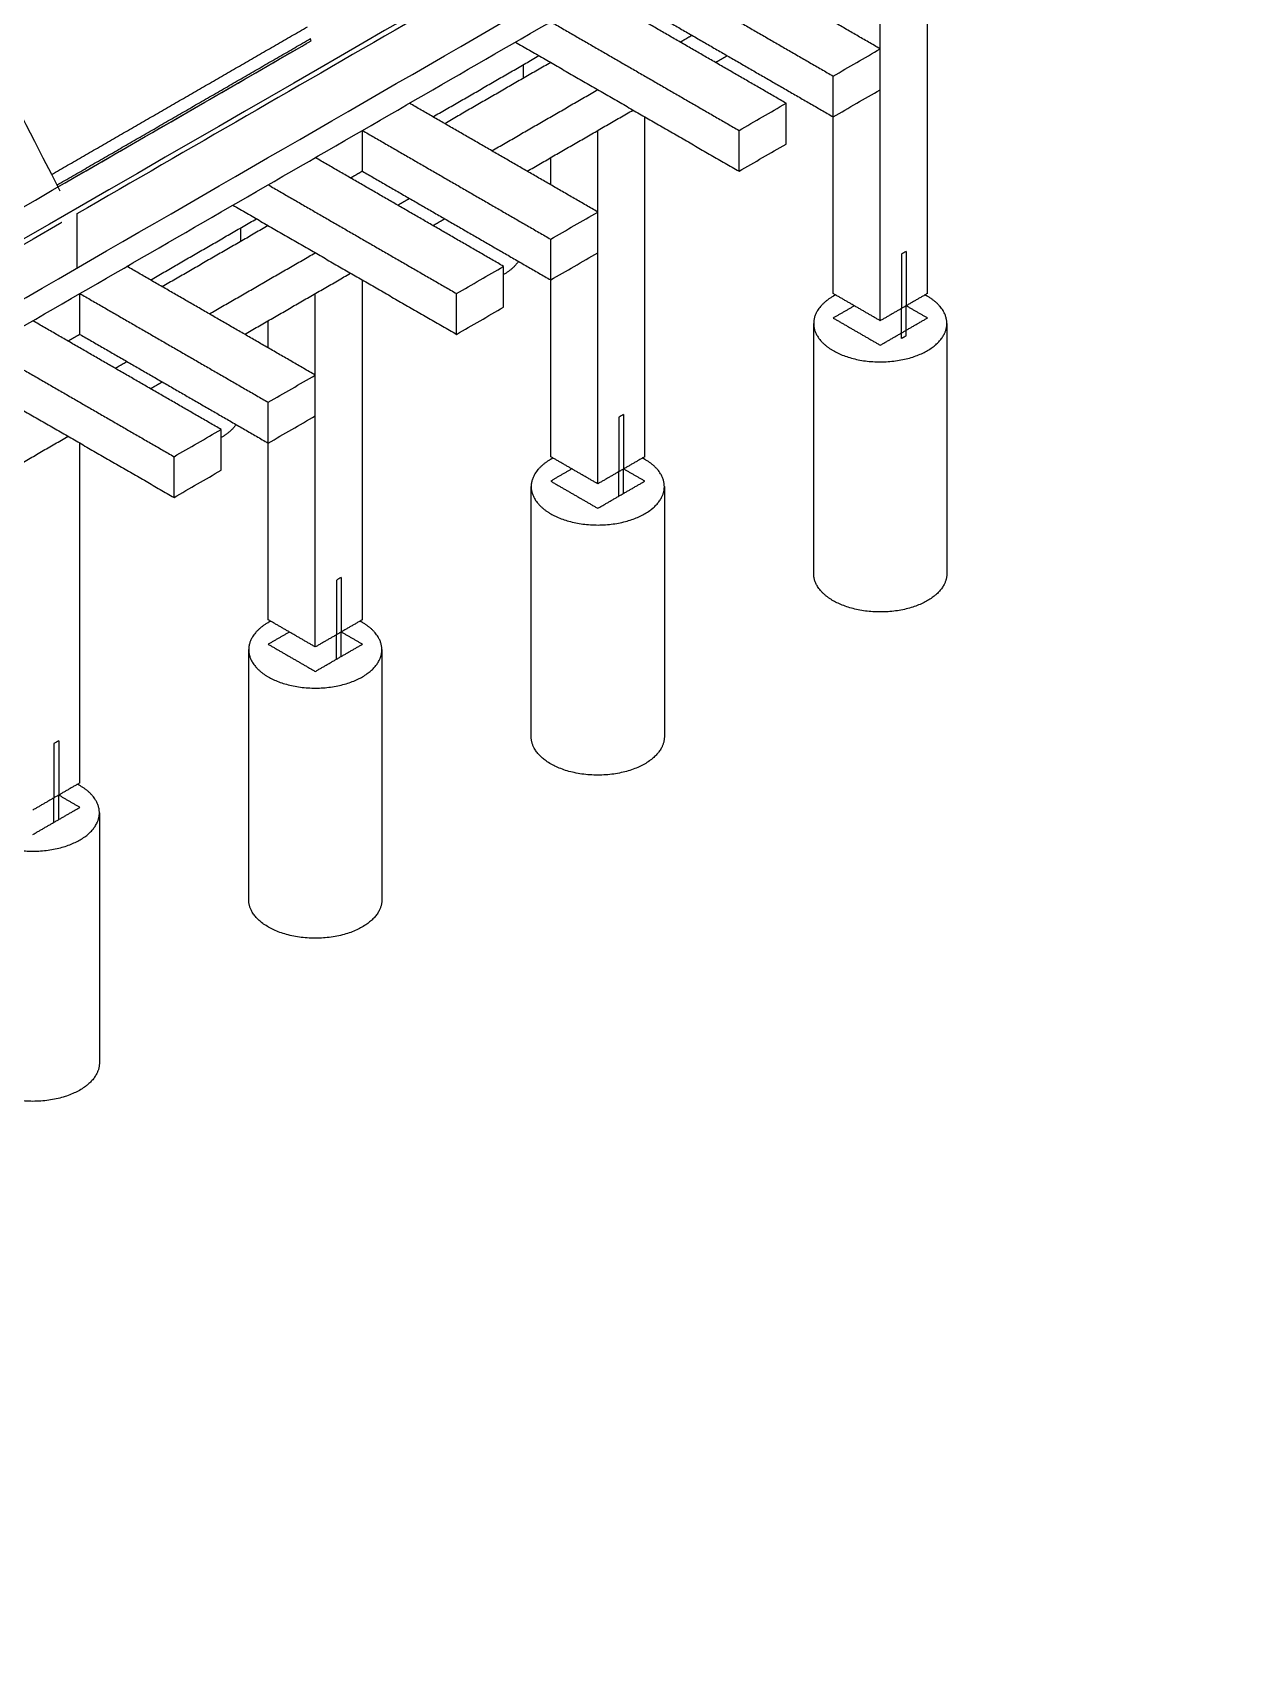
# Model space of a CAD drawing. Header units: centimetres. Extents: x 7653 to 15270, y 5751 to 14937.
# Drawn here: x 13893 to 14370, y 7207 to 7858 of the extents above; entities that cross this region are included whole.
import ezdxf

# ---------------------------------------------------------------- set-up
doc = ezdxf.new("R2010")
doc.units = ezdxf.units.CM
for name, color, linetype, true_color in [('Make2D$Visible$Curves$base', 7, 'Continuous', 0x000000), ('Make2D$Visible$Curves$estructura', 7, 'Continuous', 0x402a2a), ('Make2D$Visible$Curves$techo', 7, 'Continuous', 0x000000)]:
    doc.layers.add(name, color=color, linetype=linetype, true_color=true_color)

msp = doc.modelspace()

# ---------------------------------------------------------------- linework, layer by layer
at = {"layer": 'Make2D$Visible$Curves$base'}
for points, degree in [([(10977.84, 6071.47), (12612.9, 7015.47), (14247.96, 7959.47)], 2), ([(12454.07, 6912.98), (13351.01, 7430.83), (14247.96, 7948.68)], 2), ([(14229.27, 7851.58), (14191.9, 7873.16), (14154.53, 7894.74)], 2), ([(14135.84, 7883.95), (14173.21, 7862.37), (14210.59, 7840.79)], 2), ([(14229.27, 7851.58), (14229.27, 7862.37), (14229.27, 7873.16), (14229.27, 7883.95)], 3), ([(14247.96, 7754.49), (14247.96, 7799.44), (14247.96, 7844.39), (14247.96, 7889.34)], 3), ([(14191.9, 7830.01), (14154.53, 7851.58), (14117.16, 7873.16)], 2), ([(14135.84, 7867.77), (14173.21, 7846.19), (14210.59, 7824.61)], 2), ([(13900.38, 7801.71), (13951.17, 7831.04), (14001.97, 7860.37)], 2), ([(14098.47, 7862.37), (14135.84, 7840.79), (14173.21, 7819.22)], 2), ([(13902.5, 7797.54), (13952.83, 7826.6), (14003.15, 7855.65)], 2), ([(14084.46, 7854.28), (14128.84, 7828.66), (14173.21, 7803.03)], 2), ([(14149.86, 7854.28), (14152.19, 7855.63), (14154.53, 7856.98)], 2), ([(14210.59, 7840.79), (14216.82, 7844.39), (14223.04, 7847.99), (14229.27, 7851.58)], 3), ([(14229.27, 7835.4), (14229.27, 7843.49), (14229.27, 7851.58)], 2), ([(14051.76, 7824.61), (14072.78, 7836.75), (14093.8, 7848.89)], 2), ([(14098.47, 7846.19), (14077.45, 7834.05), (14056.43, 7821.92)], 2), ([(14087.52, 7845.26), (14087.52, 7843.47), (14087.52, 7841.67), (14087.52, 7839.87)], 3), ([(14163.87, 7846.19), (14166.21, 7847.54), (14168.55, 7848.89)], 2), ([(14210.59, 7824.61), (14210.59, 7832.7), (14210.59, 7840.79)], 2), ([(13964.08, 7832.08), (13964.07, 7832.08), (13964.06, 7832.08)], 2), ([(14075.12, 7811.13), (14096.14, 7823.27), (14117.16, 7835.4)], 2), ([(14210.59, 7824.61), (14216.82, 7828.21), (14223.04, 7831.8), (14229.27, 7835.4)], 3), ([(14229.27, 7743.7), (14229.27, 7774.27), (14229.27, 7804.83), (14229.27, 7835.4)], 3), ([(14117.16, 7786.85), (14079.78, 7808.43), (14042.41, 7830.01)], 2), ([(14089.13, 7803.04), (14110.15, 7815.17), (14131.17, 7827.31)], 2), ([(14173.21, 7819.22), (14179.44, 7822.81), (14185.67, 7826.41), (14191.9, 7830.01)], 3), ([(14191.9, 7813.82), (14191.9, 7821.91), (14191.9, 7830.01)], 2), ([(14023.72, 7803.04), (14023.72, 7808.43), (14023.72, 7813.82), (14023.72, 7819.22)], 3), ([(14023.73, 7819.22), (14061.1, 7797.64), (14098.47, 7776.06)], 2), ([(14117.16, 7786.85), (14117.16, 7797.64), (14117.16, 7808.43), (14117.16, 7819.22)], 3), ([(14135.84, 7689.75), (14135.84, 7734.71), (14135.84, 7779.66), (14135.84, 7824.61)], 3), ([(14173.21, 7803.03), (14173.21, 7811.13), (14173.21, 7819.22)], 2), ([(14210.59, 7754.49), (14210.59, 7777.86), (14210.59, 7801.24), (14210.59, 7824.61)], 3), ([(13931.36, 7813.21), (13931.37, 7813.2), (13931.38, 7813.2)], 2), ([(14173.21, 7803.03), (14179.44, 7806.63), (14185.67, 7810.23), (14191.9, 7813.82)], 3), ([(14079.78, 7765.27), (14042.41, 7786.85), (14005.04, 7808.43)], 2), ([(14098.47, 7797.64), (14098.47, 7801.24), (14098.47, 7804.83), (14098.47, 7808.43)], 3), ([(14023.72, 7803.03), (14021.39, 7801.69), (14019.05, 7800.34)], 2), ([(14023.73, 7803.03), (14061.1, 7781.46), (14098.47, 7759.88)], 2), ([(13986.35, 7797.64), (14023.72, 7776.06), (14061.1, 7754.49)], 2), ([(13972.34, 7789.55), (14016.72, 7763.93), (14061.1, 7738.3)], 2), ([(14037.74, 7789.55), (14040.08, 7790.9), (14042.41, 7792.25)], 2), ([(14098.47, 7776.06), (14104.7, 7779.66), (14110.93, 7783.26), (14117.16, 7786.85)], 3), ([(14117.16, 7770.67), (14117.16, 7778.76), (14117.16, 7786.85)], 2), ([(13939.64, 7759.88), (13960.66, 7772.02), (13981.68, 7784.16)], 2), ([(13986.35, 7781.46), (13965.33, 7769.32), (13944.31, 7757.18)], 2), ([(13975.4, 7780.53), (13975.4, 7778.73), (13975.4, 7776.94), (13975.4, 7775.14)], 3), ([(14051.75, 7781.46), (14054.09, 7782.81), (14056.43, 7784.16)], 2), ([(14098.47, 7759.88), (14098.47, 7767.97), (14098.47, 7776.06)], 2), ([(13962.99, 7746.4), (13984.02, 7758.53), (14005.04, 7770.67)], 2), ([(14098.47, 7759.88), (14104.7, 7763.48), (14110.93, 7767.07), (14117.16, 7770.67)], 3), ([(14117.16, 7678.97), (14117.16, 7709.53), (14117.16, 7740.1), (14117.16, 7770.66)], 3), ([(14239.55, 7771.21), (14238.93, 7770.85), (14238.31, 7770.49), (14237.68, 7770.13)], 3), ([(14237.68, 7770.13), (14237.68, 7759.34), (14237.68, 7748.55)], 2), ([(14239.55, 7771.21), (14239.55, 7760.42), (14239.55, 7749.63)], 2), ([(14005.04, 7722.12), (13967.67, 7743.7), (13930.29, 7765.27)], 2), ([(13977.01, 7738.31), (13998.03, 7750.44), (14019.06, 7762.58)], 2), ([(14061.1, 7754.49), (14067.33, 7758.08), (14073.55, 7761.68), (14079.78, 7765.27)], 3), ([(14079.78, 7749.09), (14079.78, 7757.18), (14079.78, 7765.27)], 2), ([(13911.61, 7754.49), (13948.98, 7732.91), (13986.35, 7711.33)], 2), ([(13911.61, 7738.3), (13911.61, 7743.7), (13911.61, 7749.09), (13911.61, 7754.49)], 3), ([(14005.04, 7722.12), (14005.04, 7732.91), (14005.04, 7743.7), (14005.04, 7754.49)], 3), ([(14023.72, 7625.02), (14023.72, 7669.98), (14023.72, 7714.93), (14023.72, 7759.88)], 3), ([(14061.1, 7738.3), (14061.1, 7746.39), (14061.1, 7754.49)], 2), ([(14098.47, 7689.75), (14098.47, 7713.13), (14098.47, 7736.51), (14098.47, 7759.88)], 3), ([(14229.27, 7743.7), (14219.93, 7749.09), (14210.59, 7754.49)], 2), ([(14247.96, 7754.49), (14238.62, 7749.09), (14229.27, 7743.7)], 2), ([(14061.1, 7738.3), (14067.33, 7741.9), (14073.55, 7745.5), (14079.78, 7749.09)], 3), ([(14219, 7749.63), (14214.79, 7747.2), (14210.59, 7744.78)], 2), ([(14237.68, 7736.69), (14237.68, 7742.62), (14237.68, 7748.55)], 2), ([(14247.96, 7744.78), (14243.76, 7747.2), (14239.55, 7749.63)], 2), ([(14239.55, 7737.76), (14239.55, 7743.7), (14239.55, 7749.63)], 2), ([(13967.66, 7700.54), (13930.29, 7722.12), (13892.92, 7743.69)], 2), ([(13986.35, 7732.91), (13986.35, 7736.51), (13986.35, 7740.1), (13986.35, 7743.7)], 3), ([(14202.85, 7643.36), (14202.85, 7676.45), (14202.85, 7709.53), (14202.85, 7742.62)], 3), ([(14210.59, 7744.78), (14219.93, 7739.38), (14229.27, 7733.99)], 2), ([(14229.27, 7733.99), (14238.62, 7739.38), (14247.96, 7744.78)], 2), ([(14255.7, 7742.62), (14255.7, 7709.53), (14255.7, 7676.45), (14255.7, 7643.36)], 3), ([(13911.61, 7738.3), (13909.27, 7736.96), (13906.93, 7735.61)], 2), ([(13911.61, 7738.3), (13948.98, 7716.73), (13986.35, 7695.15)], 2), ([(14237.68, 7736.68), (14238.62, 7737.22), (14239.55, 7737.76)], 2), ([(13874.23, 7732.91), (13911.61, 7711.33), (13948.98, 7689.75)], 2), ([(13925.62, 7724.82), (13927.96, 7726.17), (13930.29, 7727.51)], 2), ([(13860.22, 7724.82), (13904.6, 7699.19), (13948.98, 7673.57)], 2), ([(13986.35, 7711.33), (13992.58, 7714.93), (13998.81, 7718.52), (14005.04, 7722.12)], 3), ([(14005.04, 7705.94), (14005.04, 7714.03), (14005.04, 7722.12)], 2), ([(13939.64, 7716.73), (13941.97, 7718.08), (13944.31, 7719.43)], 2), ([(13986.35, 7695.15), (13986.35, 7703.24), (13986.35, 7711.33)], 2), ([(13986.35, 7695.15), (13992.58, 7698.75), (13998.81, 7702.34), (14005.04, 7705.94)], 3), ([(14005.04, 7614.23), (14005.04, 7644.8), (14005.04, 7675.37), (14005.04, 7705.94)], 3), ([(14127.43, 7706.48), (14126.81, 7706.12), (14126.19, 7705.76), (14125.56, 7705.4)], 3), ([(14125.56, 7705.4), (14125.56, 7694.61), (14125.56, 7683.82)], 2), ([(14127.43, 7706.48), (14127.43, 7695.69), (14127.43, 7684.9)], 2), ([(13864.89, 7673.57), (13885.91, 7685.71), (13906.94, 7697.85)], 2), ([(13911.61, 7560.29), (13911.61, 7605.24), (13911.61, 7650.2), (13911.61, 7695.15)], 3), ([(13948.98, 7689.75), (13955.21, 7693.35), (13961.44, 7696.95), (13967.66, 7700.54)], 3), ([(13967.66, 7684.36), (13967.66, 7692.45), (13967.66, 7700.54)], 2), ([(13986.35, 7625.02), (13986.35, 7648.4), (13986.35, 7671.77), (13986.35, 7695.15)], 3), ([(13948.98, 7673.57), (13948.98, 7681.66), (13948.98, 7689.75)], 2), ([(14117.16, 7678.97), (14107.81, 7684.36), (14098.47, 7689.75)], 2), ([(14135.84, 7689.75), (14126.5, 7684.36), (14117.16, 7678.97)], 2), ([(13948.98, 7673.57), (13955.21, 7677.17), (13961.44, 7680.76), (13967.66, 7684.36)], 3), ([(14106.88, 7684.9), (14102.67, 7682.47), (14098.47, 7680.04)], 2), ([(14106.88, 7684.9), (14106.88, 7684.9), (14106.88, 7684.9)], 2), ([(14125.56, 7674.11), (14125.56, 7678.97), (14125.56, 7683.82)], 2), ([(14135.84, 7680.04), (14131.64, 7682.47), (14127.43, 7684.9)], 2), ([(14127.43, 7675.19), (14127.43, 7680.05), (14127.43, 7684.9)], 2), ([(14090.73, 7578.63), (14090.73, 7611.72), (14090.73, 7644.8), (14090.73, 7677.89)], 3), ([(14098.47, 7680.04), (14107.81, 7674.65), (14117.16, 7669.26)], 2), ([(14117.16, 7669.26), (14126.5, 7674.65), (14135.84, 7680.04)], 2), ([(14143.58, 7677.89), (14143.58, 7644.8), (14143.58, 7611.72), (14143.58, 7578.63)], 3), ([(14015.31, 7641.75), (14014.69, 7641.39), (14014.07, 7641.03), (14013.45, 7640.67)], 3), ([(14013.45, 7640.67), (14013.45, 7629.88), (14013.45, 7619.09)], 2), ([(14015.31, 7641.75), (14015.31, 7630.96), (14015.31, 7620.17)], 2), ([(14005.04, 7614.23), (13995.69, 7619.63), (13986.35, 7625.02)], 2), ([(14023.72, 7625.02), (14014.38, 7619.63), (14005.04, 7614.23)], 2), ([(13994.76, 7620.17), (13990.56, 7617.74), (13986.35, 7615.31)], 2), ([(14013.45, 7609.38), (14013.45, 7614.23), (14013.45, 7619.09)], 2), ([(14023.72, 7615.31), (14019.52, 7617.74), (14015.31, 7620.17)], 2), ([(14015.31, 7610.46), (14015.31, 7615.31), (14015.31, 7620.17)], 2), ([(13978.61, 7513.9), (13978.61, 7546.99), (13978.61, 7580.07), (13978.61, 7613.16)], 3), ([(13986.35, 7615.31), (13995.69, 7609.92), (14005.04, 7604.52)], 2), ([(14005.04, 7604.52), (14014.38, 7609.92), (14023.72, 7615.31)], 2), ([(14031.46, 7613.16), (14031.46, 7580.07), (14031.46, 7546.99), (14031.46, 7513.9)], 3), ([(13903.2, 7577.01), (13902.57, 7576.65), (13901.95, 7576.29), (13901.33, 7575.94)], 3), ([(13901.33, 7575.94), (13901.33, 7565.15), (13901.33, 7554.36)], 2), ([(13903.2, 7577.01), (13903.2, 7566.23), (13903.2, 7555.44)], 2), ([(13911.61, 7560.29), (13902.26, 7554.9), (13892.92, 7549.5)], 2), ([(13901.33, 7544.65), (13901.33, 7549.5), (13901.33, 7554.36)], 2), ([(13911.61, 7550.58), (13907.4, 7553.01), (13903.2, 7555.44)], 2), ([(13903.2, 7545.73), (13903.2, 7550.58), (13903.2, 7555.44)], 2), ([(13892.92, 7539.79), (13902.26, 7545.19), (13911.61, 7550.58)], 2), ([(13919.35, 7548.42), (13919.35, 7515.34), (13919.35, 7482.25), (13919.35, 7449.17)], 3)]:
    msp.add_open_spline(points, degree=degree, dxfattribs=at)
for points, weights in [([(14085.7, 7767.25), (14083.68, 7764.29), (14079.78, 7762.04)], [0.884091327405, 0.920422766987, 0.999978262935]), ([(14202.85, 7742.62), (14202.85, 7736.3), (14210.59, 7731.83)], [0.853553390593, 0.853553390593, 1]), ([(13973.58, 7702.52), (13971.57, 7699.56), (13967.67, 7697.31)], [0.884087472007, 0.920406329928, 0.999924766143]), ([(14090.73, 7677.89), (14090.73, 7671.57), (14098.47, 7667.1)], [0.853553390593, 0.853553390593, 1]), ([(14210.59, 7632.58), (14202.85, 7637.04), (14202.85, 7643.36)], [1, 0.853553390593, 0.853553390593]), ([(13978.61, 7613.16), (13978.61, 7606.84), (13986.35, 7602.37)], [0.853553390593, 0.853553390593, 1])]:
    msp.add_rational_spline(points, weights, degree=2, dxfattribs=at)
for points, weights, knots in [([(14211.55, 7753.94), (14211.06, 7753.68), (14210.59, 7753.41), (14202.85, 7748.94), (14202.85, 7742.62)], [0.980125582558, 0.98970062104, 1, 0.853553390593, 0.853553390593], [1.1859343, 1.1859343, 1.1859343, 1.2, 1.2, 1.4, 1.4, 1.4]), ([(14255.7, 7742.62), (14255.7, 7748.94), (14247.96, 7753.41), (14247.49, 7753.68), (14247, 7753.93)], [0.853553390593, 0.853553390593, 1, 0.989744446938, 0.980207083044], [0.6, 0.6, 0.6, 0.8, 0.8, 0.8140059, 0.8140059, 0.8140059]), ([(14210.59, 7731.83), (14229.27, 7721.04), (14247.96, 7731.83), (14255.7, 7736.3), (14255.7, 7742.62)], [1, 0.707106781187, 1, 0.853553390593, 0.853553390593], [0, 0, 0, 0.4, 0.4, 0.6, 0.6, 0.6]), ([(14099.43, 7689.2), (14098.94, 7688.95), (14098.47, 7688.68), (14090.73, 7684.21), (14090.73, 7677.89)], [0.980146241783, 0.989711731623, 1, 0.853553390593, 0.853553390593], [1.1859495, 1.1859495, 1.1859495, 1.2, 1.2, 1.4, 1.4, 1.4]), ([(14143.58, 7677.89), (14143.58, 7684.21), (14135.84, 7688.68), (14135.37, 7688.95), (14134.88, 7689.2)], [0.853553390593, 0.853553390593, 1, 0.989744446938, 0.980207083044], [0.6, 0.6, 0.6, 0.8, 0.8, 0.8140059, 0.8140059, 0.8140059]), ([(14098.47, 7667.1), (14117.16, 7656.31), (14135.84, 7667.1), (14143.58, 7671.57), (14143.58, 7677.89)], [1, 0.707106781187, 1, 0.853553390593, 0.853553390593], [0, 0, 0, 0.4, 0.4, 0.6, 0.6, 0.6]), ([(14255.7, 7643.36), (14255.7, 7637.04), (14247.96, 7632.58), (14229.27, 7621.79), (14210.59, 7632.58)], [0.853553390593, 0.853553390593, 1, 0.707106781187, 1], [-0.6, -0.6, -0.6, -0.4, -0.4, 0, 0, 0]), ([(13987.31, 7624.47), (13986.82, 7624.21), (13986.35, 7623.94), (13978.61, 7619.48), (13978.61, 7613.16)], [0.980190992539, 0.989735795582, 1, 0.853553390593, 0.853553390593], [1.1859823, 1.1859823, 1.1859823, 1.2, 1.2, 1.4, 1.4, 1.4]), ([(14031.46, 7613.16), (14031.46, 7619.48), (14023.72, 7623.94), (14023.26, 7624.21), (14022.77, 7624.47)], [0.853553390593, 0.853553390593, 1, 0.989744446938, 0.980207083044], [0.6, 0.6, 0.6, 0.8, 0.8, 0.8140059, 0.8140059, 0.8140059]), ([(13986.35, 7602.37), (14005.04, 7591.58), (14023.72, 7602.37), (14031.46, 7606.84), (14031.46, 7613.16)], [1, 0.707106781187, 1, 0.853553390593, 0.853553390593], [0, 0, 0, 0.4, 0.4, 0.6, 0.6, 0.6]), ([(14143.58, 7578.63), (14143.58, 7572.31), (14135.84, 7567.84), (14117.16, 7557.05), (14098.47, 7567.84), (14090.73, 7572.31), (14090.73, 7578.63)], [0.853553410652, 0.853607590156, 1, 0.707106781187, 1, 0.853539685211, 0.853553391876], [-2.199926, -2.199926, -2.199926, -2, -2, -1.6, -1.6, -1.3999813, -1.3999813, -1.3999813]), ([(13919.35, 7548.42), (13919.35, 7554.74), (13911.61, 7559.21), (13911.14, 7559.48), (13910.65, 7559.74)], [0.853553390593, 0.853553390593, 1, 0.989744446938, 0.980207083044], [0.6, 0.6, 0.6, 0.8, 0.8, 0.8140059, 0.8140059, 0.8140059]), ([(13874.23, 7537.64), (13892.92, 7526.85), (13911.61, 7537.64), (13919.35, 7542.1), (13919.35, 7548.42)], [1, 0.707106781187, 1, 0.853553390593, 0.853553390593], [0, 0, 0, 0.4, 0.4, 0.6, 0.6, 0.6]), ([(14031.46, 7513.9), (14031.46, 7507.58), (14023.72, 7503.11), (14005.04, 7492.32), (13986.35, 7503.11), (13978.61, 7507.58), (13978.61, 7513.9)], [0.853553410652, 0.853607590156, 1, 0.707106781187, 1, 0.853607469895, 0.853553410563], [-2.199926, -2.199926, -2.199926, -2, -2, -1.6, -1.6, -1.4000739, -1.4000739, -1.4000739]), ([(13919.35, 7449.16), (13919.34, 7442.85), (13911.61, 7438.38), (13892.92, 7427.59), (13874.23, 7438.38), (13866.5, 7442.85), (13866.49, 7449.16)], [0.853553410652, 0.853607590156, 1, 0.707106781187, 1, 0.85361387817, 0.853553415577], [-2.199926, -2.199926, -2.199926, -2, -2, -1.6, -1.6, -1.4000826, -1.4000826, -1.4000826])]:
    msp.add_rational_spline(points, weights, degree=2, knots=knots, dxfattribs=at)
at = {"layer": 'Make2D$Visible$Curves$estructura'}
for points in [[(13795.78, 8006.28), (13831.75, 7935.93), (13867.72, 7865.57), (13903.69, 7795.22)], [(14204.24, 7957.74), (14164.72, 7935.14), (14045.25, 7866.17), (13682.38, 7656.67)], [(14179.84, 7941.67), (14090.01, 7889.81), (14000.19, 7837.95), (13910.36, 7786.09)], [(13570.8, 7605.02), (13714.42, 7687.94), (13858.03, 7770.85), (14001.65, 7853.77)], [(14003.37, 7854.76), (14003.3, 7855.06), (14003.22, 7855.36), (14003.15, 7855.65)], [(13903.48, 7782.12), (13682.17, 7654.34), (13460.86, 7526.57), (13239.55, 7398.8)], [(13897.9, 7778.9), (13897.9, 7778.95), (13897.9, 7779.01), (13897.9, 7779.07)]]:
    msp.add_open_spline(points, degree=3, dxfattribs=at)
for points, knots in [([(13902.89, 7796.78), (13933.96, 7814.71), (13964.29, 7832.22), (13997.05, 7851.12), (14000.21, 7852.94), (14003.37, 7854.76)], [313.271573, 313.271573, 313.271573, 313.271573, 451.481617, 451.481617, 466.157493, 466.157493, 466.157493, 466.157493]), ([(13910.36, 7786.26), (13910.36, 7785.11), (13910.36, 7781.53), (13910.36, 7775.52), (13910.36, 7769.44), (13910.36, 7765.78), (13910.36, 7764.56)], [0.1313008, 0.1313008, 0.1313008, 0.1313008, 0.25, 0.5, 0.75, 0.8765273, 0.8765273, 0.8765273, 0.8765273]), ([(13903.18, 7781.95), (13903.07, 7781.9), (13902.95, 7781.84), (13902.83, 7781.79), (13902.63, 7781.7), (13902.42, 7781.62), (13902.2, 7781.55)], [1.442692, 1.442692, 1.442692, 1.442692, 1.829611, 1.829611, 1.829611, 2.503145, 2.503145, 2.503145, 2.503145]), ([(13904.38, 7782.75), (13904.31, 7782.69), (13904.24, 7782.63), (13904.17, 7782.57), (13903.95, 7782.41), (13903.72, 7782.26), (13903.48, 7782.12), (13903.48, 7782.12), (13903.48, 7782.12)], [0, 0, 0, 0, 0.275837, 0.275837, 0.275837, 1.096465, 1.096465, 1.103014, 1.103014, 1.103014, 1.103014])]:
    msp.add_open_spline(points, degree=3, knots=knots, dxfattribs=at)
at = {"layer": 'Make2D$Visible$Curves$techo'}
for points in [[(12946.8, 7530.73), (13651.9, 7937.82), (14357.01, 8344.91)], [(14370.14, 8337.89), (13655.62, 7925.36), (12941.1, 7512.83)]]:
    msp.add_open_spline(points, degree=2, dxfattribs=at)

doc.saveas('drawing.dxf')
